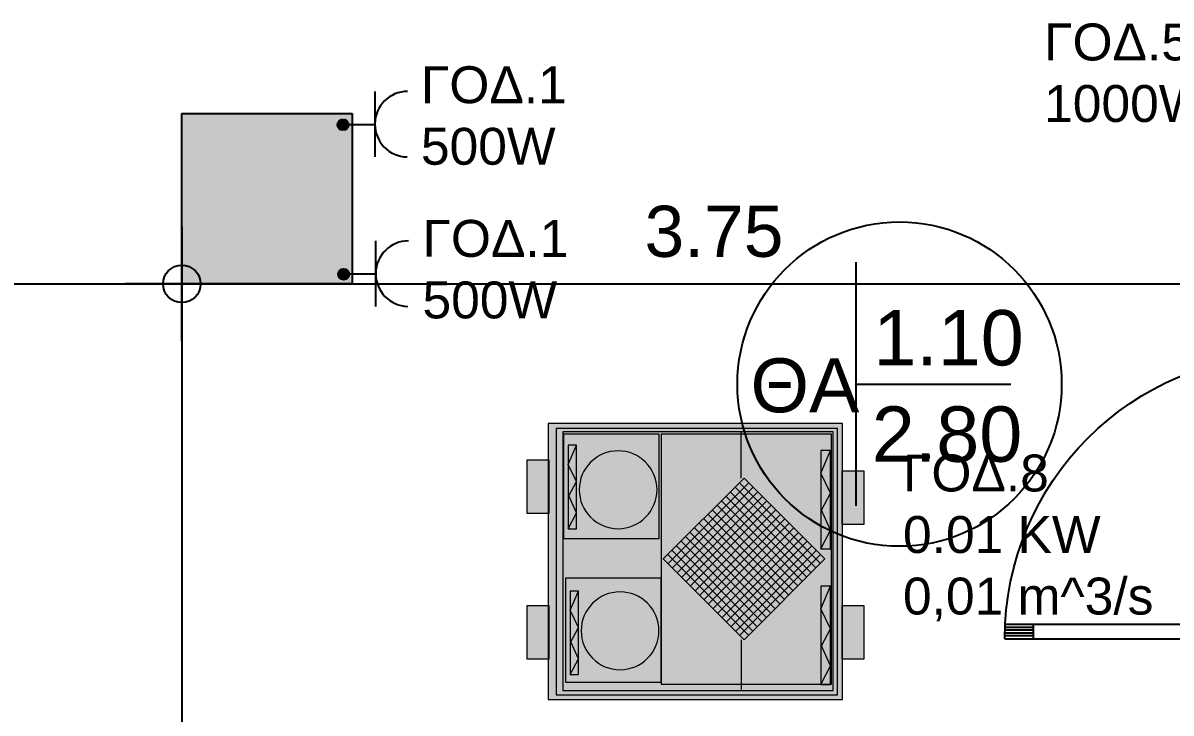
# Model space of a CAD drawing. Header units: metres. Extents: x -11 to 85, y -301 to 135.
# Drawn here: x 35.814 to 39.859, y 28.036 to 30.466 of the extents above; entities that cross this region are included whole.
import ezdxf

# ---------------------------------------------------------------- set-up
doc = ezdxf.new("R2010")
doc.units = ezdxf.units.M
doc.header["$LTSCALE"] = 0.036
doc.header["$PDMODE"] = 2
for name, color, linetype in [('arxitek corofos', 252, 'Continuous'), ('DIMBLK', 252, 'Continuous'), ('HLEK-SYMBOL', 3, 'Continuous'), ('HLEK_FL001_SYMBOLS', 230, 'Continuous'), ('Parathira', 252, 'Continuous'), ('SYMBOLA', 160, 'Continuous')]:
    doc.layers.add(name, color=color, linetype=linetype)
doc.layers.add('fan enallaktis', color=162, linetype='Continuous', lineweight=0)
doc.layers.add('fan enallaktis hatch', color=141, linetype='Continuous', lineweight=0)
doc.styles.add('COMU-N', font='arial.ttf')
doc.styles.get("Standard").update_dxf_attribs({"font": 'arial.ttf'})
doc.dimstyles.new('CADWDOT', dxfattribs={"dimscale": 0.1, "dimtxt": 1.8, "dimasz": 0.08, "dimexe": 2, "dimexo": 0, "dimgap": 0.09, "dimtad": 0, "dimrnd": 0.001, "dimzin": 0, "dimdsep": 46, "dimtxsty": 'Standard', "dimblk1": 'ARTDIM', "dimblk2": 'ARTDIM', "dimsah": 1, "dimcen": 0.09, "dimdle": 0.05, "dimse1": 1, "dimse2": 1, "dimadec": 0, "dimazin": 0, "dimtfac": 1, "dimtmove": 0, "dimatfit": 3, "dimldrblk": 'ARTDIM', "dimfxl": 2, "dimtvp": 0.9999, "dimtolj": 1, "dimtzin": 0, "dimarcsym": 0})

# ---------------------------------------------------------------- blocks, each defined once
blk = doc.blocks.new('A$C07D551FE')
at = {"layer": 'Parathira'}
for p, q in [((0, -0.05), (0, 0)), ((0.3, 0), (0.3, -0.05)), ((0.3, -0.05), (0, -0.05)), ((0.15, -1.05), (0.15, -1)), ((0.15, -1), (1.1487, -1)), ((0.15, -1.01), (0.25, -1.01)), ((0.25, -1), (0.25, -1.05)), ((1.05, -1), (1.05, -1.05)), ((1.05, -1.01), (1.1492, -1.01)), ((0.3, -1.05), (0, -1.05)), ((0, -1.05), (0, -1.1)), ((0.15, -1.02), (0.25, -1.02)), ((0.15, -1.03), (0.25, -1.03)), ((0.15, -1.04), (0.25, -1.04)), ((1.15, -1.05), (0.15, -1.05)), ((0.3, -1.1), (0.3, -1.05)), ((1.05, -1.02), (1.1495, -1.02)), ((1.05, -1.03), (1.1498, -1.03)), ((1.05, -1.04), (1.1499, -1.04))]:
    blk.add_line(p, q, dxfattribs=at)
blk.add_arc((0.15, -1.05), 1, 0, 90, dxfattribs=at)
blk = doc.blocks.new('gJ6_a14')
at = {"linetype": 'Continuous'}
for p, q in [((-0.1176, 0.1119), (0.113, 0.1119)), ((0, 0.1119), (0, 0))]:
    blk.add_line(p, q, dxfattribs=at)
blk.add_arc((-0.0023, 0.2279), 0.1153, 180, 358.9566, dxfattribs=at)
blk = doc.blocks.new('*X1779')
at = {"color": 0}
for p, q in [((15.598, 2.587), (15.737, 2.727)), ((15.598, 2.622), (15.702, 2.727)), ((15.601, 2.607), (15.609, 2.616)), ((15.604, 2.646), (15.605, 2.647)), ((15.605, 2.559), (15.765, 2.719)), ((15.609, 2.652), (15.618, 2.66)), ((15.614, 2.621), (15.623, 2.63)), ((15.617, 2.536), (15.789, 2.707)), ((15.618, 2.59), (15.627, 2.599)), ((15.623, 2.665), (15.631, 2.674)), ((15.627, 2.634), (15.636, 2.643)), ((15.631, 2.603), (15.64, 2.612)), ((15.633, 2.516), (15.808, 2.691)), ((15.636, 2.678), (15.645, 2.687)), ((15.64, 2.647), (15.649, 2.656)), ((15.645, 2.616), (15.654, 2.625)), ((15.649, 2.691), (15.658, 2.7)), ((15.649, 2.585), (15.658, 2.594)), ((15.653, 2.501), (15.824, 2.672)), ((15.654, 2.66), (15.662, 2.669)), ((15.658, 2.63), (15.667, 2.638)), ((15.662, 2.705), (15.671, 2.714)), ((15.662, 2.599), (15.671, 2.607)), ((15.667, 2.674), (15.676, 2.683)), ((15.671, 2.643), (15.68, 2.652)), ((15.676, 2.718), (15.678, 2.721)), ((15.676, 2.489), (15.836, 2.648)), ((15.676, 2.612), (15.685, 2.621)), ((15.68, 2.687), (15.689, 2.696)), ((15.685, 2.656), (15.693, 2.665)), ((15.689, 2.625), (15.698, 2.634)), ((15.693, 2.7), (15.702, 2.709)), ((15.693, 2.594), (15.702, 2.603)), ((15.698, 2.669), (15.707, 2.678)), ((15.702, 2.638), (15.711, 2.647)), ((15.705, 2.482), (15.843, 2.62)), ((15.707, 2.714), (15.715, 2.722)), ((15.707, 2.607), (15.715, 2.616)), ((15.711, 2.683), (15.72, 2.691)), ((15.715, 2.652), (15.724, 2.66)), ((15.72, 2.727), (15.721, 2.728)), ((15.72, 2.621), (15.729, 2.63)), ((15.724, 2.696), (15.733, 2.705)), ((15.724, 2.59), (15.733, 2.599)), ((15.729, 2.665), (15.738, 2.674)), ((15.733, 2.634), (15.742, 2.643)), ((15.738, 2.709), (15.746, 2.718)), ((15.738, 2.603), (15.746, 2.612)), ((15.742, 2.678), (15.751, 2.687)), ((15.746, 2.647), (15.755, 2.656)), ((15.751, 2.722), (15.752, 2.724)), ((15.751, 2.616), (15.76, 2.625)), ((15.755, 2.691), (15.764, 2.7)), ((15.755, 2.585), (15.764, 2.594)), ((15.76, 2.66), (15.768, 2.669)), ((15.764, 2.63), (15.773, 2.638)), ((15.768, 2.705), (15.777, 2.714)), ((15.768, 2.599), (15.777, 2.607)), ((15.773, 2.674), (15.782, 2.683)), ((15.777, 2.643), (15.786, 2.652)), ((15.782, 2.612), (15.791, 2.621)), ((15.786, 2.687), (15.795, 2.696)), ((15.791, 2.656), (15.799, 2.665)), ((15.795, 2.625), (15.804, 2.634)), ((15.799, 2.594), (15.808, 2.603)), ((15.804, 2.669), (15.813, 2.678)), ((15.808, 2.638), (15.817, 2.647)), ((15.813, 2.607), (15.822, 2.616)), ((15.822, 2.652), (15.83, 2.66)), ((15.826, 2.621), (15.835, 2.63)), ((15.83, 2.59), (15.839, 2.599)), ((15.839, 2.634), (15.84, 2.635)), ((15.844, 2.603), (15.844, 2.603)), ((15.605, 2.577), (15.614, 2.585)), ((15.611, 2.547), (15.618, 2.554)), ((15.623, 2.559), (15.631, 2.568)), ((15.627, 2.528), (15.636, 2.537)), ((15.636, 2.572), (15.645, 2.581)), ((15.64, 2.541), (15.649, 2.55)), ((15.645, 2.51), (15.654, 2.519)), ((15.654, 2.554), (15.662, 2.563)), ((15.658, 2.523), (15.667, 2.532)), ((15.664, 2.494), (15.671, 2.501)), ((15.667, 2.568), (15.676, 2.577)), ((15.671, 2.537), (15.68, 2.546)), ((15.676, 2.506), (15.685, 2.515)), ((15.68, 2.581), (15.689, 2.59)), ((15.685, 2.55), (15.693, 2.559)), ((15.689, 2.519), (15.698, 2.528)), ((15.693, 2.488), (15.702, 2.497)), ((15.698, 2.563), (15.707, 2.572)), ((15.702, 2.532), (15.711, 2.541)), ((15.707, 2.501), (15.715, 2.51)), ((15.711, 2.577), (15.72, 2.585)), ((15.715, 2.546), (15.724, 2.554)), ((15.72, 2.515), (15.729, 2.523)), ((15.724, 2.484), (15.733, 2.493)), ((15.729, 2.559), (15.738, 2.568)), ((15.733, 2.528), (15.742, 2.537)), ((15.738, 2.497), (15.746, 2.506)), ((15.741, 2.482), (15.842, 2.584)), ((15.742, 2.572), (15.751, 2.581)), ((15.746, 2.541), (15.755, 2.55)), ((15.751, 2.51), (15.76, 2.519)), ((15.76, 2.554), (15.768, 2.563)), ((15.764, 2.523), (15.773, 2.532)), ((15.768, 2.493), (15.777, 2.501)), ((15.773, 2.568), (15.782, 2.577)), ((15.777, 2.537), (15.786, 2.546)), ((15.782, 2.506), (15.791, 2.515)), ((15.786, 2.581), (15.795, 2.59)), ((15.791, 2.55), (15.799, 2.559)), ((15.795, 2.519), (15.804, 2.528)), ((15.804, 2.563), (15.813, 2.572)), ((15.808, 2.532), (15.817, 2.541)), ((15.817, 2.577), (15.826, 2.585)), ((15.822, 2.546), (15.83, 2.554)), ((15.835, 2.559), (15.835, 2.56))]:
    blk.add_line(p, q, dxfattribs=at)
blk = doc.blocks.new('GJ6_A78')
at = {"layer": 'HLEK-SYMBOL', "color": 0, "linetype": 'Continuous'}
blk.add_circle((0, 0), 0.0989, dxfattribs=at)
at = {"layer": 'HLEK-SYMBOL', "color": 0, "xscale": 0.8, "yscale": 0.8, "zscale": 0.8}
blk.add_blockref('*X1779', (-12.576, -2.084), dxfattribs=at)
blk = doc.blocks.new('priza')
at = {"layer": 'HLEK_FL001_SYMBOLS', "xscale": 0.1951472641207488, "yscale": 0.1951472641207488, "zscale": 0.1951472641207488}
blk.add_blockref('GJ6_A78', (87.4, -100.4953), dxfattribs=at)
at = {"layer": 'HLEK_FL001_SYMBOLS', "rotation": 180}
blk.add_blockref('gJ6_a14', (87.4, -100.4952), dxfattribs=at)
blk = doc.blocks.new('ARTDIM')
at = {"layer": 'DIMBLK'}
for p, q in [((0, -24.9975), (0, 24.9975)), ((-24.9975, 0), (24.9975, 0))]:
    blk.add_line(p, q, dxfattribs=at)
blk.add_circle((0, 0), 8.25, dxfattribs=at)
blk = doc.blocks.new('*D1885')
at = {"layer": 'Defpoints', "color": 0, "transparency": 16777216}
for p in [(26.1737, 29.5474), (36.3737, 29.5474), (36.3737, 29.5474)]:
    blk.add_point(p, dxfattribs=at)
at = {"layer": 'HLEK_FL001_SYMBOLS', "color": 0, "lineweight": -2, "transparency": 16777216}
blk.add_line((26.1817, 29.5474), (36.3657, 29.5474), dxfattribs=at)
at = {"layer": 'HLEK_FL001_SYMBOLS', "color": 0, "lineweight": -2, "transparency": 16777216, "xscale": 0.008, "yscale": 0.008, "zscale": 0.008, "rotation": 180}
blk.add_blockref('ARTDIM', (26.1737, 29.5474), dxfattribs=at)
at = {"layer": 'HLEK_FL001_SYMBOLS', "color": 0, "lineweight": -2, "transparency": 16777216, "xscale": 0.008, "yscale": 0.008, "zscale": 0.008}
blk.add_blockref('ARTDIM', (36.3737, 29.5474), dxfattribs=at)
at = {"layer": 'HLEK_FL001_SYMBOLS', "color": 0, "transparency": 16777216, "insert": (31.2737, 29.7311), "char_height": 0.18, "attachment_point": 5}
blk.add_mtext('\\A1;10.20', dxfattribs=at)
blk = doc.blocks.new('*D1887')
at = {"layer": 'Defpoints', "color": 0, "transparency": 16777216}
for p in [(36.3737, 29.5474), (40.1237, 29.5474), (40.1237, 29.5474)]:
    blk.add_point(p, dxfattribs=at)
at = {"layer": 'HLEK_FL001_SYMBOLS', "color": 0, "lineweight": -2, "transparency": 16777216}
blk.add_line((36.3817, 29.5474), (40.1157, 29.5474), dxfattribs=at)
at = {"layer": 'HLEK_FL001_SYMBOLS', "color": 0, "lineweight": -2, "transparency": 16777216, "xscale": 0.008, "yscale": 0.008, "zscale": 0.008, "rotation": 180}
blk.add_blockref('ARTDIM', (36.3737, 29.5474), dxfattribs=at)
at = {"layer": 'HLEK_FL001_SYMBOLS', "color": 0, "lineweight": -2, "transparency": 16777216, "xscale": 0.008, "yscale": 0.008, "zscale": 0.008}
blk.add_blockref('ARTDIM', (40.1237, 29.5474), dxfattribs=at)
at = {"layer": 'HLEK_FL001_SYMBOLS', "color": 0, "transparency": 16777216, "insert": (38.2487, 29.7313), "char_height": 0.18, "attachment_point": 5}
blk.add_mtext('\\A1;3.75', dxfattribs=at)
blk = doc.blocks.new('*D1888')
at = {"layer": 'Defpoints', "color": 0, "transparency": 16777216}
for p in [(36.3737, 29.5474), (36.3737, 19.3474), (36.3737, 19.3474)]:
    blk.add_point(p, dxfattribs=at)
at = {"layer": 'HLEK_FL001_SYMBOLS', "color": 0, "lineweight": -2, "transparency": 16777216}
blk.add_line((36.3737, 29.5394), (36.3737, 19.3554), dxfattribs=at)
at = {"layer": 'HLEK_FL001_SYMBOLS', "color": 0, "lineweight": -2, "transparency": 16777216, "xscale": 0.008, "yscale": 0.008, "zscale": 0.008}
for p, rotation in [((36.3737, 29.5474), 90), ((36.3737, 19.3474), 270)]:
    blk.add_blockref('ARTDIM', p, dxfattribs=dict(at, rotation=rotation))
at = {"layer": 'HLEK_FL001_SYMBOLS', "color": 0, "transparency": 16777216, "insert": (36.1899, 24.4474), "char_height": 0.18, "attachment_point": 5, "rotation": 90}
blk.add_mtext('\\A1;10.20', dxfattribs=at)
blk = doc.blocks.new('gY1_a36')
at = {"layer": 'SYMBOLA', "color": 0}
blk.add_solid([(0.15, 0.075), (0.15, -0.075), (0, 0)], dxfattribs=at)
blk = doc.blocks.new('gY1_a40')
at = {"layer": 'SYMBOLA'}
for points in [[(0.15, 0.075), (0.15, -0.075), (0, 0)], [(0.0099, 0), (0.3099, 0.075), (0.2849, 0)], [(0.3099, -0.075), (0.2849, 0), (0.0099, 0)]]:
    blk.add_solid(points, dxfattribs=at)
blk = doc.blocks.new('fan enallaktis')
at = {"layer": 'fan enallaktis hatch'}
for points in [[(-1.2878, 0.0641), (-0.0609, 0.0641), (-0.0609, 1.2155), (-1.2878, 1.2155), (-1.2878, 1.0449), (-1.2842, 1.0449), (-1.2842, 0.824), (-1.2878, 0.824)], [(-1.2878, 0.439), (-1.2842, 0.439), (-1.2842, 0.2181), (-1.2878, 0.2181), (-1.2878, 0.0641), (-0.0609, 0.0641), (-0.0609, 1.2155), (-1.2878, 1.2155)], [(-1.2878, 0.0641), (-0.0609, 0.0641), (-0.0609, 0.824), (-0.0627, 0.824), (-0.0627, 1.0449), (-0.0609, 1.0449), (-0.0609, 1.2155), (-1.2878, 1.2155)], [(-1.2878, 0.0641), (-0.0609, 0.0641), (-0.0609, 0.263), (-0.0627, 0.263), (-0.0627, 0.4839), (-0.0609, 0.4839), (-0.0609, 1.2155), (-1.2878, 1.2155)], [(-1.2878, 0.0641), (-0.0609, 0.0641), (-0.0609, 0.824), (-0.0627, 0.824), (-0.0627, 1.0449), (-0.0609, 1.0449), (-0.0609, 1.2155), (-1.2878, 1.2155)], [(-1.2878, 0.0641), (-0.0609, 0.0641), (-0.0609, 1.2155), (-1.2878, 1.2155), (-1.2878, 1.0449), (-1.2842, 1.0449), (-1.2842, 0.824), (-1.2878, 0.824)], [(-0.151, 0.8366), (-0.1107, 0.9204), (-0.1476, 0.9909), (-0.1107, 1.0748), (-0.1503, 1.1507), (-0.151, 1.1507)], [(-0.1107, 1.0748), (-0.1107, 1.1507), (-0.1503, 1.1507)], [(-1.1961, 0.8431), (-1.1619, 0.9144), (-1.1933, 0.9743), (-1.1619, 1.0456), (-1.1961, 1.1112)], [(-1.1619, 1.0456), (-1.1619, 1.1112), (-1.1961, 1.1112)], [(-0.8257, 0.9287, 1), (-1.1502, 0.9287, 1)], [(-0.1107, 1.0748), (-0.1476, 0.9909), (-0.1107, 0.9204)], [(-1.2878, 1.0449), (-1.377, 1.0449), (-1.377, 0.824), (-1.2878, 0.824)], [(-1.1933, 0.9743), (-1.1619, 0.9144), (-1.1619, 1.0456)], [(-0.0609, 0.824), (0.0301, 0.824), (0.0301, 1.0449), (-0.0609, 1.0449)], [(-1.1619, 0.9144), (-1.1961, 0.8431), (-1.1619, 0.7633)], [(-0.1107, 0.9204), (-0.151, 0.8366), (-0.1107, 0.7426)], [(-1.1961, 0.7633), (-1.1619, 0.7633), (-1.1961, 0.8431)], [(-0.151, 0.8366), (-0.151, 0.7426), (-0.1107, 0.7426)], [(-0.151, 0.2717), (-0.1107, 0.3556), (-0.1476, 0.426), (-0.1107, 0.5099), (-0.151, 0.5871)], [(-0.1107, 0.5871), (-0.151, 0.5871), (-0.1107, 0.5099)], [(-0.1107, 0.5099), (-0.1476, 0.426), (-0.1107, 0.3556)], [(-0.0609, 0.263), (0.0301, 0.263), (0.0301, 0.4839), (-0.0609, 0.4839)], [(-1.2878, 0.439), (-1.377, 0.439), (-1.377, 0.2181), (-1.2878, 0.2181)], [(-0.1107, 0.1778), (-0.1107, 0.3556), (-0.151, 0.2717)], [(-0.151, 0.1778), (-0.1107, 0.1778), (-0.151, 0.2717)]]:
    blk.add_hatch(color=256, dxfattribs=at).paths.add_polyline_path(points)
h = blk.add_hatch(color=256, dxfattribs=at)
h.paths.add_polyline_path([(-1.2878, 1.0449), (-1.2842, 1.0449), (-1.2842, 0.824), (-1.2878, 0.824), (-1.2878, 0.439), (-1.2842, 0.439), (-1.2842, 0.2181), (-1.2878, 0.2181), (-1.2878, 0.0641), (-0.0609, 0.0641), (-0.0609, 0.263), (-0.0627, 0.263), (-0.0627, 0.4839), (-0.0609, 0.4839), (-0.0609, 0.824), (-0.0627, 0.824), (-0.0627, 1.0449), (-0.0609, 1.0449), (-0.0609, 1.2155), (-1.2878, 1.2155)])
h.paths.add_polyline_path([(-1.2551, 0.0851), (-0.0819, 0.0851), (-0.0819, 1.1956), (-1.2551, 1.1956)], flags=16)
h.paths.add_polyline_path([(-1.2265, 1.178), (-0.0987, 1.178), (-0.0987, 0.0995), (-1.2265, 0.0995)], flags=0)
h.paths.add_polyline_path([(-1.2161, 1.1431), (-0.8172, 1.1431), (-0.8172, 1.1507), (-0.151, 1.1507), (-0.151, 1.1519), (-0.1058, 1.1519), (-0.1058, 0.1091), (-0.8172, 0.1091), (-0.8172, 0.7097), (-1.2161, 0.7097)], flags=0)
h.paths.add_polyline_path([(-1.1961, 1.1112), (-1.1619, 1.1112), (-1.1619, 0.7633), (-1.1961, 0.7633)], flags=0)
h.paths.add_polyline_path([(-0.8257, 0.9287, -1), (-1.1502, 0.9287, -1)], flags=0)
h.paths.add_polyline_path([(-1.0821, 1.0511), (-0.8379, 0.929), (-1.0821, 0.8069)], flags=0)
h.paths.add_polyline_path([(-1.2243, 0.5433), (-0.825, 0.5433), (-0.825, 0.1098), (-1.2243, 0.1098)], flags=0)
h.paths.add_polyline_path([(-1.2043, 0.5031), (-1.1701, 0.5031), (-1.1701, 0.1552), (-1.2043, 0.1552)], flags=0)
h.paths.add_polyline_path([(-0.8339, 0.3409, -1), (-1.1583, 0.3409, -1)], flags=0)
h.paths.add_polyline_path([(-0.4706, 0.966), (-0.1336, 0.629), (-0.4706, 0.292), (-0.8077, 0.629)], flags=0)
h.paths.add_polyline_path([(-0.7696, 0.6299), (-0.4704, 0.9291), (-0.1713, 0.6299), (-0.4704, 0.3308)], flags=0)
h.paths.add_polyline_path([(-0.7338, 0.6309), (-0.4704, 0.8942), (-0.2071, 0.6309), (-0.4704, 0.3676)], flags=0)
h.paths.add_polyline_path([(-0.6954, 0.6324), (-0.4704, 0.8574), (-0.2455, 0.6324), (-0.4704, 0.4075)], flags=0)
h.paths.add_polyline_path([(-0.657, 0.6309), (-0.4704, 0.8175), (-0.2838, 0.6309), (-0.4704, 0.4443)], flags=0)
h.paths.add_polyline_path([(-0.6204, 0.6307), (-0.4704, 0.7807), (-0.3205, 0.6307), (-0.4704, 0.4807)], flags=0)
h.paths.add_polyline_path([(-0.5838, 0.6309), (-0.4704, 0.7442), (-0.3571, 0.6309), (-0.4704, 0.5176)], flags=0)
h.paths.add_polyline_path([(-0.5454, 0.6324), (-0.4704, 0.7074), (-0.3955, 0.6324), (-0.4704, 0.5574)], flags=0)
h.paths.add_polyline_path([(-0.5071, 0.6309), (-0.4704, 0.6675), (-0.4338, 0.6309), (-0.4704, 0.5943)], flags=0)
h.paths.add_polyline_path([(-0.9019, 0.4626), (-0.9019, 0.2185), (-1.1461, 0.3405)], flags=0)
h.paths.add_polyline_path([(-0.151, 0.5871), (-0.1107, 0.5871), (-0.1107, 0.1778), (-0.151, 0.1778)], flags=0)
h = blk.add_hatch(color=256, dxfattribs=at)
h.paths.add_polyline_path([(-1.2161, 0.7097), (-1.2161, 1.1431), (-0.8172, 1.1431), (-0.8172, 1.1507), (-0.151, 1.1507), (-0.151, 1.1519), (-0.1107, 1.1519), (-0.1107, 1.1507), (-0.1058, 1.1507), (-0.1058, 0.1091), (-0.4829, 0.1091), (-0.4829, 0.0995), (-0.0987, 0.0995), (-0.0987, 1.178), (-1.2265, 1.178), (-1.2265, 0.0995), (-0.4829, 0.0995), (-0.4829, 0.1091), (-0.8172, 0.1091), (-0.8172, 0.7097)])
h.paths.add_polyline_path([(-0.825, 0.5433), (-0.825, 0.1098), (-1.2243, 0.1098), (-1.2243, 0.5433)], flags=16)
h.paths.add_polyline_path([(-1.1701, 0.5031), (-1.1701, 0.1552), (-1.2043, 0.1552), (-1.2043, 0.5031)], flags=0)
h.paths.add_polyline_path([(-0.8339, 0.3409, -1), (-1.1583, 0.3409, -1)], flags=0)
h.paths.add_polyline_path([(-0.9019, 0.4626), (-0.9019, 0.2185), (-1.1461, 0.3405)], flags=0)
h = blk.add_hatch(color=256, dxfattribs=at)
h.paths.add_polyline_path([(-0.8172, 0.1091), (-0.1058, 0.1091), (-0.1058, 1.1507), (-0.8168, 1.1507), (-0.8168, 0.7097), (-0.8172, 0.7097)])
h.paths.add_polyline_path([(-0.8257, 0.9287, 1), (-1.1502, 0.9287, 1)])
h.paths.add_polyline_path([(-0.8379, 0.929), (-1.0821, 0.8069), (-1.0821, 1.0511)], flags=16)
h.paths.add_polyline_path([(-1.1619, 1.1112), (-1.1619, 0.7633), (-1.1961, 0.7633), (-1.1961, 1.1112)])
h = blk.add_hatch(color=256, dxfattribs=at)
h.paths.add_polyline_path([(-0.8168, 1.1507), (-0.8168, 0.7097), (-0.8172, 0.7097), (-0.8172, 0.1091), (-0.1058, 0.1091), (-0.1058, 0.7426), (-0.151, 0.7426), (-0.151, 1.1507)])
h.paths.add_polyline_path([(-0.4706, 0.966), (-0.1336, 0.629), (-0.4706, 0.292), (-0.8077, 0.629)], flags=16)
h.paths.add_polyline_path([(-0.4704, 0.9291), (-0.1713, 0.6299), (-0.4704, 0.3308), (-0.7696, 0.6299)], flags=0)
h.paths.add_polyline_path([(-0.4704, 0.8942), (-0.2071, 0.6309), (-0.4704, 0.3676), (-0.7338, 0.6309)], flags=0)
h.paths.add_polyline_path([(-0.2455, 0.6324), (-0.4704, 0.4075), (-0.6954, 0.6324), (-0.4704, 0.8574)], flags=0)
h.paths.add_polyline_path([(-0.2838, 0.6309), (-0.4704, 0.4443), (-0.657, 0.6309), (-0.4704, 0.8175)], flags=0)
h.paths.add_polyline_path([(-0.3205, 0.6307), (-0.4704, 0.4807), (-0.6204, 0.6307), (-0.4704, 0.7807)], flags=0)
h.paths.add_polyline_path([(-0.3571, 0.6309), (-0.4704, 0.5176), (-0.5838, 0.6309), (-0.4704, 0.7442)], flags=0)
h.paths.add_polyline_path([(-0.3955, 0.6324), (-0.4704, 0.5574), (-0.5454, 0.6324), (-0.4704, 0.7074)], flags=0)
h.paths.add_polyline_path([(-0.4338, 0.6309), (-0.4704, 0.5943), (-0.5071, 0.6309), (-0.4704, 0.6675)], flags=0)
h.paths.add_polyline_path([(-0.151, 0.5871), (-0.1107, 0.5871), (-0.1107, 0.1778), (-0.151, 0.1778)], flags=16)
h = blk.add_hatch(color=256, dxfattribs=at)
h.paths.add_polyline_path([(-1.2243, 0.1098), (-0.825, 0.1098), (-0.825, 0.5433), (-1.2243, 0.5433)])
h.paths.add_polyline_path([(-0.8339, 0.3409, 1), (-1.1583, 0.3409, 1)], flags=16)
h.paths.add_polyline_path([(-1.1461, 0.3405), (-0.9019, 0.4626), (-0.9019, 0.2185)], flags=0)
at = {"layer": 'fan enallaktis'}
for p, q in [((-0.4829, 0.966), (-0.4829, 1.173)), ((-0.151, 1.1519), (-0.1107, 1.0748)), ((-1.1961, 1.1112), (-1.1619, 1.0456)), ((-0.1107, 1.0748), (-0.1476, 0.9909)), ((-1.1619, 1.0456), (-1.1933, 0.9743)), ((-1.1933, 0.9743), (-1.1619, 0.9144)), ((-0.1476, 0.9909), (-0.1107, 0.9204)), ((-1.1619, 0.9144), (-1.1961, 0.8431)), ((-0.7877, 0.6119), (-0.4516, 0.9479)), ((-0.7702, 0.5944), (-0.4342, 0.9305)), ((-0.7518, 0.576), (-0.4157, 0.9121)), ((-0.5241, 0.9111), (-0.1881, 0.575)), ((-0.5057, 0.9295), (-0.1697, 0.5934)), ((-0.4883, 0.947), (-0.1522, 0.6109)), ((-0.1107, 0.9204), (-0.151, 0.8366)), ((-0.7319, 0.5561), (-0.3958, 0.8921)), ((-0.7135, 0.5376), (-0.3774, 0.8737)), ((-0.5625, 0.8727), (-0.2264, 0.5367)), ((-0.5441, 0.8912), (-0.208, 0.5551)), ((-1.1961, 0.8431), (-1.1619, 0.7633)), ((-0.6953, 0.5194), (-0.3592, 0.8555)), ((-0.6768, 0.501), (-0.3408, 0.8371)), ((-0.6569, 0.4811), (-0.3208, 0.8171)), ((-0.6191, 0.8162), (-0.283, 0.4801)), ((-0.5991, 0.8361), (-0.2631, 0.5)), ((-0.5807, 0.8545), (-0.2446, 0.5185)), ((-0.151, 0.8366), (-0.1107, 0.7426)), ((-0.6557, 0.7795), (-0.3196, 0.4435)), ((-0.6385, 0.4627), (-0.3024, 0.7987)), ((-0.6375, 0.7978), (-0.3014, 0.4617)), ((-0.6203, 0.4444), (-0.2842, 0.7805)), ((-0.7125, 0.7228), (-0.3764, 0.3867)), ((-0.6941, 0.7412), (-0.358, 0.4051)), ((-0.6741, 0.7611), (-0.338, 0.4251)), ((-0.6019, 0.426), (-0.2658, 0.7621)), ((-0.5819, 0.4061), (-0.2458, 0.7422)), ((-0.5635, 0.3877), (-0.2274, 0.7237)), ((-0.7491, 0.6861), (-0.413, 0.3501)), ((-0.7307, 0.7046), (-0.3946, 0.3685)), ((-0.5453, 0.3695), (-0.2092, 0.7055)), ((-0.5269, 0.351), (-0.1908, 0.6871)), ((-0.7875, 0.6478), (-0.4514, 0.3117)), ((-0.7691, 0.6662), (-0.433, 0.3301)), ((-0.5069, 0.3311), (-0.1708, 0.6672)), ((-0.4885, 0.3127), (-0.1524, 0.6488)), ((-0.151, 0.5871), (-0.1107, 0.5099)), ((-1.2043, 0.5031), (-1.1701, 0.4376)), ((-0.1107, 0.5099), (-0.1476, 0.426)), ((-1.1701, 0.4376), (-1.2014, 0.3663)), ((-0.1476, 0.426), (-0.1107, 0.3556)), ((-1.2014, 0.3663), (-1.1701, 0.3064)), ((-0.1107, 0.3556), (-0.151, 0.2717)), ((-1.1701, 0.3064), (-1.2043, 0.2351)), ((-0.4829, 0.292), (-0.4829, 0.0996)), ((-0.151, 0.2717), (-0.1107, 0.1778)), ((-1.2043, 0.2351), (-1.1701, 0.1552))]:
    blk.add_line(p, q, dxfattribs=at)
for points in [[(-1.2878, 1.2155), (-0.0609, 1.2155), (-0.0609, 0.0641), (-1.2878, 0.0641)], [(-1.2551, 1.1956), (-0.0819, 1.1956), (-0.0819, 0.0851), (-1.2551, 0.0851)], [(-1.2265, 1.178), (-0.0987, 1.178), (-0.0987, 0.0995), (-1.2265, 0.0995)], [(-0.8172, 1.1507), (-0.1058, 1.1507), (-0.1058, 0.1091), (-0.8172, 0.1091)], [(-0.151, 1.1519), (-0.1107, 1.1519), (-0.1107, 0.7426), (-0.151, 0.7426)], [(-1.2161, 1.1431), (-0.8168, 1.1431), (-0.8168, 0.7097), (-1.2161, 0.7097)], [(-1.1961, 1.1112), (-1.1619, 1.1112), (-1.1619, 0.7633), (-1.1961, 0.7633)], [(-1.377, 1.0449), (-1.2842, 1.0449), (-1.2842, 0.824), (-1.377, 0.824)], [(-0.0627, 1.0449), (0.0301, 1.0449), (0.0301, 0.824), (-0.0627, 0.824)], [(-0.4706, 0.292), (-0.1336, 0.629), (-0.4706, 0.966), (-0.8077, 0.629)], [(-0.151, 0.5871), (-0.1107, 0.5871), (-0.1107, 0.1778), (-0.151, 0.1778)], [(-1.2243, 0.5433), (-0.825, 0.5433), (-0.825, 0.1098), (-1.2243, 0.1098)], [(-1.2043, 0.5031), (-1.1701, 0.5031), (-1.1701, 0.1552), (-1.2043, 0.1552)], [(-0.0627, 0.4839), (0.0301, 0.4839), (0.0301, 0.263), (-0.0627, 0.263)], [(-1.377, 0.439), (-1.2842, 0.439), (-1.2842, 0.2181), (-1.377, 0.2181)]]:
    blk.add_lwpolyline(points, close=True, dxfattribs=at)
for centre in [(-0.9879, 0.9287), (-0.9961, 0.3409)]:
    blk.add_circle(centre, 0.1622, dxfattribs=at)
at = {"layer": 'fan enallaktis', "xscale": 1.627830749999999, "yscale": 1.627830749999999, "zscale": 1.627830749999999, "rotation": 180}
blk.add_blockref('gY1_a36', (-0.8379, 0.9298), dxfattribs=at)
at = {"layer": 'fan enallaktis', "color": 240}
for p, xscale, yscale, zscale, rotation in [((-0.6305, 0.8287), 0.5471699999999997, 0.5471699999999997, 0.5471699999999997, 139.998246099921), ((-0.3247, 0.8385), 0.5471699999999998, 0.5471699999999998, 0.5471699999999998, 46.90418803826589), ((-0.7718, 0.3355), 0.5471699999999998, 0.5471699999999998, 0.5471699999999998, 41.27729920653211), ((-0.1746, 0.3136), 0.5471699999999999, 0.5471699999999999, 0.5471699999999999, 142.2600130889486)]:
    blk.add_blockref('gY1_a40', p, dxfattribs=dict(at, xscale=xscale, yscale=yscale, zscale=zscale, rotation=rotation))
at = {"layer": 'fan enallaktis', "xscale": 1.627830749999999, "yscale": 1.627830749999999, "zscale": 1.627830749999999}
blk.add_blockref('gY1_a36', (-1.1461, 0.3397), dxfattribs=at)

msp = doc.modelspace()

# ---------------------------------------------------------------- hatches: boundary and pattern name
at = {"layer": 'arxitek corofos'}
msp.add_hatch(color=256, dxfattribs=at).paths.add_polyline_path([(36.3737, 29.5474), (36.9737, 29.5474), (36.9737, 30.1474), (36.3737, 30.1474)])

# ---------------------------------------------------------------- linework, layer by layer
for p, q in [((36.3737, 29.5474), (36.3737, 30.1474)), ((36.3737, 30.1474), (36.9737, 30.1474)), ((36.9737, 30.1474), (36.9737, 29.5474)), ((38.7489, 29.6234), (38.7489, 28.7654)), ((26.1737, 29.5474), (36.3737, 29.5474)), ((36.9737, 29.5474), (36.3737, 29.5474)), ((36.3737, 29.5474), (36.3737, 26.5474)), ((38.7489, 29.1944), (39.2949, 29.1944))]:
    msp.add_line(p, q, dxfattribs=at)
msp.add_circle((38.9026, 29.1944), 0.5712, dxfattribs=at)

# ---------------------------------------------------------------- block references
at = {"layer": 'arxitek corofos', "xscale": -1}
msp.add_blockref('A$C07D551FE', (40.4237, 29.3474), dxfattribs=at)
at = {"layer": 'fan enallaktis', "xscale": -0.8449999999938882, "yscale": 0.845000000030268, "zscale": 0.8450000000000001, "rotation": 180}
msp.add_blockref('fan enallaktis', (38.7527, 29.1104), dxfattribs=at)
at = {"layer": 'HLEK_FL001_SYMBOLS', "rotation": 90}
for p in [(-63.5538, -57.2925), (-63.5511, -57.8187)]:
    msp.add_blockref('priza', p, dxfattribs=at)

# ---------------------------------------------------------------- texts
at = {"layer": 'arxitek corofos', "style": 'COMU-N'}
for s, height, p in [('1.10', 0.195, (38.8101, 29.2602)), ('ΘA', 0.19, (38.3774, 29.0952)), ('2.80', 0.195, (38.8049, 28.9209))]:
    msp.add_text(s, height=height, dxfattribs=at).set_placement(p)
at = {"layer": 'HLEK_FL001_SYMBOLS', "char_height": 0.13, "attachment_point": 1, "style": 'COMU-N'}
for s, width, heights, insert in [('ΓΟΔ.5\\P1000W', 0.487693, [0], (39.4121, 30.4643)), ('ΓΟΔ.1\\P500W', 0.222869, [0], (37.2161, 30.3137)), ('ΓΟΔ.1\\P500W', 0.222869, [0], (37.2217, 29.7726)), ('ΓOΔ.8\\P0.01 KW\\P0,01 m^ 3/s', 1.235448, [1.0495], (38.9147, 28.9464))]:
    msp.add_mtext_dynamic_manual_height_columns(s, width=width, gutter_width=0.65, heights=heights, dxfattribs=dict(at, insert=insert))

# ---------------------------------------------------------------- dimensions: what is measured, and where the dimension line sits
at = {"layer": 'HLEK_FL001_SYMBOLS'}
for base, p1, p2, picture, middle in [((36.3737, 29.5474), (26.1737, 29.5474), (36.3737, 29.5474), '*D1885', (31.2737, 29.7311)), ((40.1237, 29.5474), (36.3737, 29.5474), (40.1237, 29.5474), '*D1887', (38.2487, 29.7313))]:
    dim = msp.add_linear_dim(base=base, p1=p1, p2=p2, dimstyle='CADWDOT', override={"dimfxl": 0.18}, dxfattribs=at)
    dim.commit()
    dim.dimension.update_dxf_attribs({"geometry": picture, "text_midpoint": middle})
dim = msp.add_linear_dim(base=(36.3737, 19.3474), p1=(36.3737, 29.5474), p2=(36.3737, 19.3474), angle=90, dimstyle='CADWDOT', override={"dimfxl": 0.18}, dxfattribs=at)
dim.commit()
dim.dimension.update_dxf_attribs({"geometry": '*D1888', "text_midpoint": (36.1899, 24.4474)})

doc.saveas('drawing.dxf')
